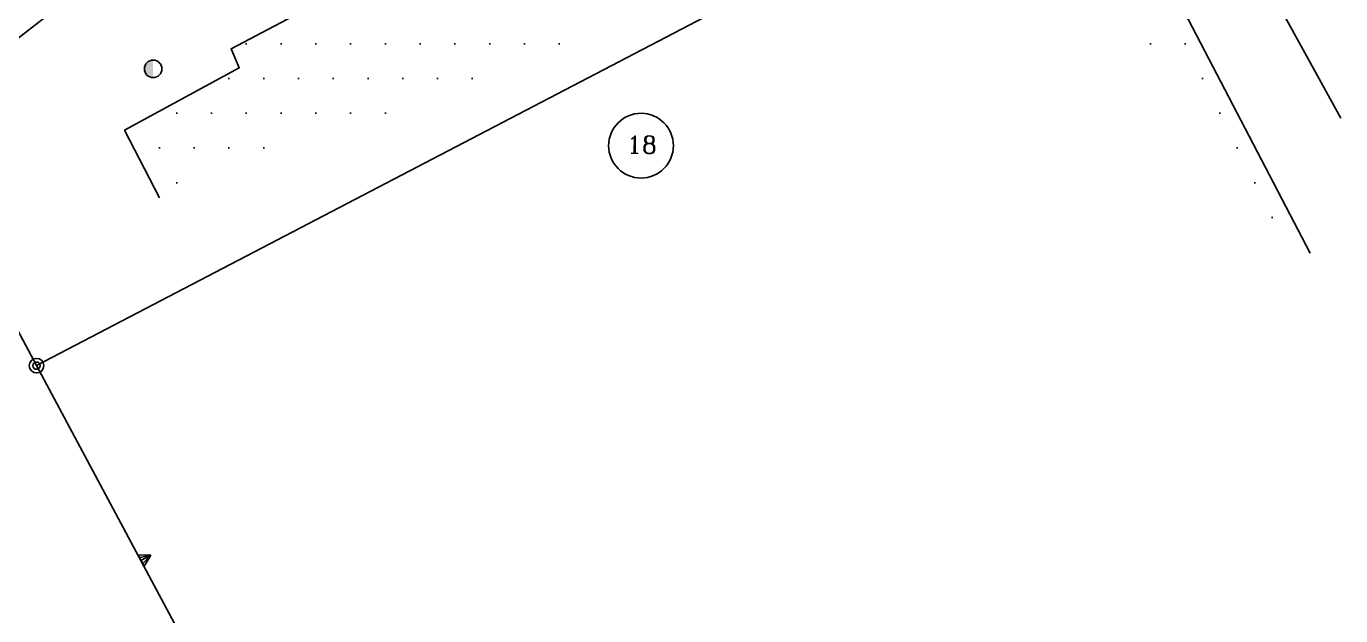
# Model space of a CAD drawing. Extents: x 190024 to 190266, y 665223 to 665488.
# Drawn here: x 190178.74 to 190223.74, y 665374.28 to 665394.48 of the extents above; entities that cross this region are included whole.
import ezdxf
from ezdxf.enums import TextEntityAlignment as Align

# ---------------------------------------------------------------- set-up
doc = ezdxf.new("R2010")
doc.units = 0
doc.header["$LTSCALE"] = 1.25
for name, color, linetype in [('C1603_0', 210, 'Continuous'), ('C1610_0', 210, 'Continuous'), ('C1660', 90, 'Continuous'), ('M2200', 7, 'Continuous'), ('M2605', 3, 'Continuous'), ('M4804', 4, 'Continuous')]:
    doc.layers.add(name, color=color, linetype=linetype)
doc.styles.add('ROMANC', font='romanc.shx')

# ---------------------------------------------------------------- blocks, each defined once
blk = doc.blocks.new('SPT26')
at = {"color": 0, "linetype": 'Continuous'}
for radius in [0.5, 0.25]:
    blk.add_circle((0, 0), radius, dxfattribs=at)
blk = doc.blocks.new('C1650_PLT')
for p, q in [((-0.04, 1.34), (-0.45, 0.05)), ((0, 1.41), (0, 0.06)), ((0.04, 1.32), (0.42, 0.06))]:
    blk.add_line(p, q)
blk.add_lwpolyline([(0.87, 0), (0, 1.5), (-0.87, 0)], close=True)
blk = doc.blocks.new('SPT67')
at = {"linetype": 'ByBlock'}
blk.add_hatch(color=0, dxfattribs=at).paths.add_polyline_path([(0.2, 0), (-0.2, 0, 1)])
at = {"color": 0, "linetype": 'Continuous'}
blk.add_circle((0, 0), 0.2, dxfattribs=at)

msp = doc.modelspace()

# ---------------------------------------------------------------- hatches: boundary and pattern name
at = {"layer": 'M2200'}
h = msp.add_hatch(dxfattribs=at)
h.set_pattern_fill('DOTS', color=256, scale=0.75)
h.paths.add_polyline_path([(190183.296, 665388.594), (190207.401, 665397.637), (190213.845, 665401.003), (190213.759, 665401.169), (190214.712, 665401.662), (190212.569, 665405.686), (190210.224, 665404.463), (190208.073, 665408.532), (190206.922, 665408.064), (190206.789, 665408.259), (190198.213, 665403.826), (190199.26, 665402.357), (190196.281, 665400.81), (190195.271, 665402.636), (190190.081, 665399.968), (190190.669, 665398.772), (190190.562, 665398.552), (190190.822, 665397.904), (190190.588, 665397.489), (190191.061, 665396.513), (190185.749, 665393.708), (190186.027, 665393.049), (190182.103, 665390.912)])
h = msp.add_hatch(dxfattribs=at)
h.set_pattern_fill('DOTS', color=256, scale=0.75)
h.paths.add_polyline_path([(190222.696, 665386.709), (190216.44, 665398.711), (190214.856, 665397.975), (190219.668, 665389.42)])

# ---------------------------------------------------------------- linework, layer by layer
at = {"layer": 'C1603_0'}
msp.add_line((190217.4, 665402.86), (190179.09, 665382.85), dxfattribs=at)
for points in [[(190159.143, 665419.907), (190164.74, 665409.67), (190167.31, 665404.95), (190170.135, 665399.661), (190179.09, 665382.85)], [(190217.4, 665402.86), (190223.744, 665391.331)], [(190179.09, 665382.85), (190188.26, 665365.69)]]:
    msp.add_lwpolyline(points, dxfattribs=at)
msp.add_circle((190199.787, 665390.386), 1.11, dxfattribs=at)
at = {"layer": 'M2200'}
for points in [[(190210.224, 665404.463), (190208.073, 665408.532), (190206.922, 665408.064), (190206.789, 665408.259), (190198.213, 665403.826), (190199.26, 665402.357), (190196.281, 665400.81), (190196.281, 665400.81), (190195.271, 665402.636), (190190.081, 665399.968), (190190.669, 665398.772), (190190.562, 665398.552), (190190.822, 665397.904), (190190.588, 665397.489), (190191.061, 665396.513), (190185.749, 665393.708), (190186.027, 665393.049), (190182.103, 665390.912), (190183.296, 665388.594)], [(190216.44, 665398.711), (190222.696, 665386.709)]]:
    msp.add_lwpolyline(points, dxfattribs=at)
at = {"layer": 'M2605'}
msp.add_lwpolyline([(190174.933, 665391.232), (190176.717, 665392.719), (190202.337, 665412.608)], dxfattribs=at)

# ---------------------------------------------------------------- block references
at = {"layer": 'C1610_0', "xscale": 0.5, "yscale": 0.5, "zscale": 0.5, "rotation": 90}
msp.add_blockref('SPT26', (190179.09, 665382.85), dxfattribs=at)
at = {"layer": 'C1660', "color": 5, "xscale": 0.2500000000026136, "yscale": 0.2500000000026136, "zscale": 0.2500000000026136, "rotation": 299.1112468876424}
msp.add_blockref('C1650_PLT', (190182.671, 665376.174), dxfattribs=at)
at = {"layer": 'M4804', "xscale": 1.5, "yscale": 1.5, "zscale": 1.5, "rotation": 270}
msp.add_blockref('SPT67', (190183.08, 665393.017, -39.226), dxfattribs=at)

# ---------------------------------------------------------------- texts
at = {"layer": 'C1603_0', "style": 'ROMANC'}
msp.add_text('18', height=0.6, rotation=359.332, dxfattribs=at).set_placement((190199.813, 665390.12), align=Align.CENTER)

doc.saveas('drawing.dxf')
